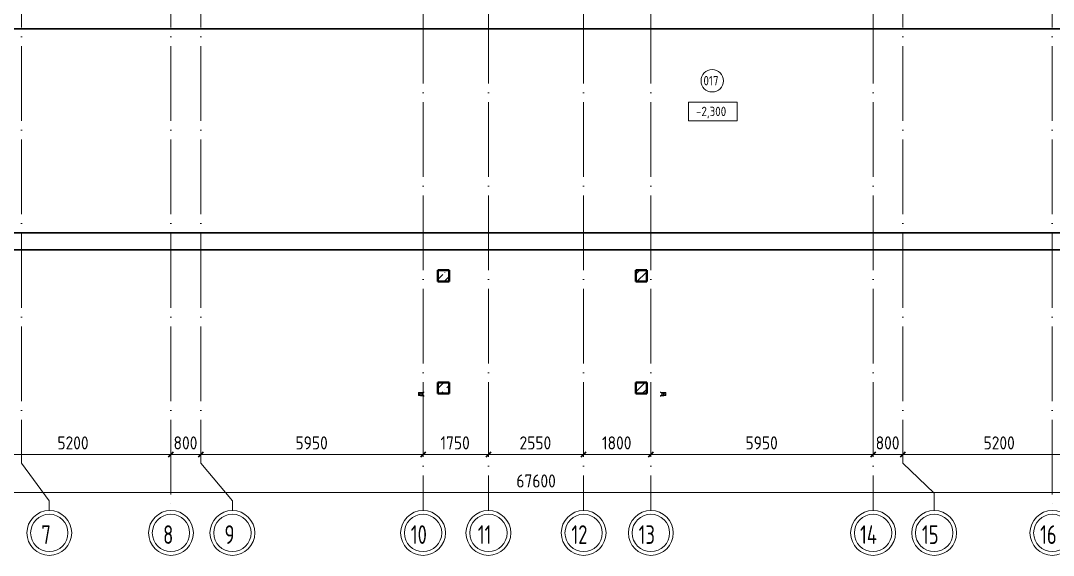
# Model space of a CAD drawing. Header units: millimetres. Extents: x -1073752 to 1436911, y -1379358 to 94781.
# Drawn here: x -1039859 to -1012206, y -822041 to -807727 of the extents above; entities that cross this region are included whole.
import ezdxf

# ---------------------------------------------------------------- set-up
doc = ezdxf.new("R2010")
doc.units = ezdxf.units.MM
doc.linetypes.add('ADSK_Линия сетки', pattern=[25, 20, -2.5, 0, -2.5])
for name, color, linetype, lineweight in [('Аннотация', 7, 'Continuous', 18), ('лс', 5, 'Continuous', 30), ('Марки помещений', 7, 'Continuous', 20), ('Несущие колонны', 7, 'Continuous', 18), ('Обобщенные модели', 252, 'Continuous', 18), ('Оси', 252, 'Continuous', 9), ('Отметки', 7, 'Continuous', 9), ('Размеры', 250, 'Continuous', 9), ('Стены наружные', 7, 'Continuous', 18)]:
    doc.layers.add(name, color=color, linetype=linetype, lineweight=lineweight)
doc.styles.add('GOST Common', font='', dxfattribs={"width": 0.9, "height": 500})
doc.styles.add('GOST Common_1', font='', dxfattribs={"width": 0.9, "height": 350})
doc.styles.add('GOST Common_2', font='', dxfattribs={"width": 0.9, "height": 250})
doc.styles.get('GOST Common').set_extended_font_data('GOST 2.304 type A')
doc.styles.get('GOST Common_1').set_extended_font_data('GOST Common')
doc.styles.get('GOST Common_2').set_extended_font_data('GOST type B')

# ---------------------------------------------------------------- blocks, each defined once
blk = doc.blocks.new('подвал')
at = {"layer": 'Несущие колонны', "lineweight": 9, "true_color": 0x636466}
h = blk.add_hatch(dxfattribs=at)
h.set_pattern_fill('FP_14', color=251, angle=180, style=0, pattern_type=2)
h.set_pattern_definition([(45, (-204730.97, -798.36), (-224.5064, 224.5064), []), (45, (-204506.47, -798.36), (-224.5064, 224.5064), [396.875, -79.375, 3.353, -76.022])])
h.paths.add_polyline_path([(-206622, -22338), (-206622, -22038), (-206922, -22038), (-206922, -22338)])
h = blk.add_hatch(dxfattribs=at)
h.set_pattern_fill('FP_4', color=251, style=0, pattern_type=2)
h.set_pattern_definition([(45, (-204730.97, -798.36), (-224.5064, 224.5064), []), (45, (-204506.47, -798.36), (-224.5064, 224.5064), [396.875, -79.375, 3.353, -76.022])])
h.paths.add_polyline_path([(-201322, -22338), (-201322, -22038), (-201622, -22038), (-201622, -22338)])
h = blk.add_hatch(dxfattribs=at)
h.set_pattern_fill('FP_16', color=251, angle=180, style=0, pattern_type=2)
h.set_pattern_definition([(45, (-204730.97, -798.36), (-224.5064, 224.5064), []), (45, (-204506.47, -798.36), (-224.5064, 224.5064), [396.875, -79.375, 3.353, -76.022])])
h.paths.add_polyline_path([(-206622, -25338), (-206622, -25038), (-206922, -25038), (-206922, -25338)])
h = blk.add_hatch(dxfattribs=at)
h.set_pattern_fill('FP_15', color=251, style=0, pattern_type=2)
h.set_pattern_definition([(45, (-204730.97, -798.36), (-224.5064, 224.5064), []), (45, (-204506.47, -798.36), (-224.5064, 224.5064), [396.875, -79.375, 3.353, -76.022])])
h.paths.add_polyline_path([(-201322, -25338), (-201322, -25038), (-201622, -25038), (-201622, -25338)])
at = {"layer": 'Аннотация', "color": 251, "lineweight": 20, "true_color": 0x636466}
for p, q in [((-200209, -18035), (-200209, -17535)), ((-200209, -17535), (-198909, -17535)), ((-198909, -17535), (-198909, -18035)), ((-198909, -18035), (-200209, -18035))]:
    blk.add_line(p, q, dxfattribs=at)
at = {"layer": 'Марки помещений', "color": 251, "true_color": 0x636466}
blk.add_circle((-199574, -16964), 300, dxfattribs=at)
at = {"layer": 'Несущие колонны', "color": 251, "lineweight": 40, "true_color": 0x636466}
for p, q in [((-206922, -22038), (-206922, -22338)), ((-206622, -22038), (-206922, -22038)), ((-206922, -22338), (-206922, -22038)), ((-206922, -22038), (-206622, -22038)), ((-206622, -22338), (-206622, -22038)), ((-206622, -22038), (-206622, -22338)), ((-201622, -22338), (-201622, -22038)), ((-201622, -22038), (-201322, -22038)), ((-201322, -22038), (-201622, -22038)), ((-201622, -22038), (-201622, -22338)), ((-201322, -22038), (-201322, -22338)), ((-201322, -22338), (-201322, -22038)), ((-206922, -22338), (-206622, -22338)), ((-206622, -22338), (-206922, -22338)), ((-201322, -22338), (-201622, -22338)), ((-201622, -22338), (-201322, -22338)), ((-206922, -25038), (-206922, -25338)), ((-206622, -25038), (-206922, -25038)), ((-206922, -25338), (-206922, -25038)), ((-206922, -25038), (-206622, -25038)), ((-206622, -25338), (-206622, -25038)), ((-206622, -25038), (-206622, -25338)), ((-201622, -25338), (-201622, -25038)), ((-201622, -25038), (-201322, -25038)), ((-201322, -25038), (-201622, -25038)), ((-201622, -25038), (-201622, -25338)), ((-201322, -25038), (-201322, -25338)), ((-201322, -25338), (-201322, -25038)), ((-206922, -25338), (-206622, -25338)), ((-206622, -25338), (-206922, -25338)), ((-201322, -25338), (-201622, -25338)), ((-201622, -25338), (-201322, -25338))]:
    blk.add_line(p, q, dxfattribs=at)
at = {"layer": 'Обобщенные модели', "color": 251, "true_color": 0x636466}
for p, q in [((-207387, -25310), (-207435, -25310)), ((-207435, -25393), (-207387, -25393)), ((-207374, -25313), (-207374, -25390)), ((-207374, -25313), (-207374, -25390)), ((-207299, -25308), (-207371, -25308)), ((-207371, -25395), (-207299, -25395)), ((-207336, -25330), (-207334, -25330)), ((-207334, -25374), (-207336, -25374)), ((-207327, -25326), (-207313, -25310)), ((-207314, -25393), (-207327, -25377)), ((-207296, -25393), (-207314, -25393)), ((-207313, -25310), (-207296, -25310)), ((-207296, -25291), (-207299, -25291)), ((-207299, -25291), (-207299, -25308)), ((-207299, -25395), (-207299, -25413)), ((-207299, -25413), (-207296, -25413)), ((-207296, -25310), (-207296, -25291)), ((-207296, -25413), (-207296, -25393)), ((-200955, -25291), (-200958, -25291)), ((-200958, -25291), (-200958, -25310)), ((-200958, -25310), (-200940, -25310)), ((-200940, -25393), (-200958, -25393)), ((-200958, -25393), (-200958, -25413)), ((-200958, -25413), (-200955, -25413)), ((-200955, -25308), (-200955, -25291)), ((-200883, -25308), (-200955, -25308)), ((-200955, -25413), (-200955, -25395)), ((-200955, -25395), (-200883, -25395)), ((-200940, -25310), (-200927, -25326)), ((-200927, -25377), (-200940, -25393)), ((-200920, -25330), (-200918, -25330)), ((-200918, -25374), (-200920, -25374)), ((-200880, -25313), (-200880, -25390)), ((-200880, -25390), (-200880, -25313)), ((-200819, -25310), (-200867, -25310)), ((-200867, -25393), (-200819, -25393))]:
    blk.add_line(p, q, dxfattribs=at)
at = {"layer": 'Обобщенные модели', "color": 251, "true_color": 0x636466, "flags": 128}
for points in [[(-207435, -25310), (-207435, -25312), (-207435, -25315), (-207435, -25321), (-207435, -25328), (-207435, -25337), (-207435, -25347), (-207435, -25357), (-207435, -25366), (-207435, -25375), (-207435, -25382), (-207435, -25388), (-207435, -25392), (-207435, -25393)], [(-200819, -25393), (-200819, -25392), (-200819, -25388), (-200819, -25382), (-200819, -25375), (-200819, -25366), (-200819, -25357), (-200819, -25347), (-200819, -25337), (-200819, -25328), (-200819, -25321), (-200819, -25315), (-200819, -25312), (-200819, -25310)]]:
    blk.add_lwpolyline(points, dxfattribs=at)
at = {"layer": 'Обобщенные модели', "color": 251, "true_color": 0x636466}
for centre, radius, start, end in [((-207374, -25352), 43.6, 0, 180), ((-207374, -25352), 43.6, 180, 0), ((-207374, -25352), 41.1, 90, 270), ((-207374, -25352), 38.8, 90, 270), ((-207374, -25352), 41.1, 270, 90), ((-207374, -25352), 38.8, 270, 90), ((-207334, -25320), 10, 270, 320), ((-207334, -25320), 10, 270, 307.5), ((-207334, -25384), 10, 40, 90), ((-207334, -25384), 10, 52.5, 90), ((-200920, -25320), 10, 220, 270), ((-200920, -25384), 10, 90, 140), ((-200920, -25320), 10, 232.5, 270), ((-200920, -25384), 10, 90, 127.5), ((-200880, -25352), 43.6, 0, 180), ((-200880, -25352), 43.6, 180, 0), ((-200880, -25352), 41.1, 90, 270), ((-200880, -25352), 38.8, 90, 270), ((-200880, -25352), 41.1, 270, 90), ((-200880, -25352), 38.8, 270, 90)]:
    blk.add_arc(centre, radius, start, end, dxfattribs=at)
at = {"layer": 'Оси', "color": 251, "linetype": 'ADSK_Линия сетки', "ltscale": 100, "true_color": 0x636466}
for p, q in [((-207317, 29968), (-207317, -28468)), ((-205567, 29968), (-205567, -28468)), ((-203017, 29968), (-203017, -28468)), ((-201217, 29968), (-201217, -28468)), ((-195267, 29968), (-195267, -28468)), ((-218067, -3538), (-218067, -27198)), ((-214067, -3538), (-214067, -28468)), ((-213267, -3538), (-213267, -27198)), ((-194467, -3538), (-194467, -27198)), ((-190467, -3538), (-190467, -28468)), ((-168200, -21038), (-244528, -21038))]:
    blk.add_line(p, q, dxfattribs=at)
at = {"layer": 'Оси', "color": 251, "ltscale": 100, "true_color": 0x636466}
for p, q in [((-218067, -27198), (-217325, -28212)), ((-213267, -27198), (-212422, -28212)), ((-194467, -27198), (-193630, -28004)), ((-193630, -28004), (-193630, -28468)), ((-217325, -28212), (-217325, -28468)), ((-212422, -28212), (-212422, -28468))]:
    blk.add_line(p, q, dxfattribs=at)
at = {"layer": 'Оси', "color": 251, "lineweight": 20, "true_color": 0x636466}
for centre, radius, start, end in [((-217325, -29068), 600, 0, 180), ((-214067, -29068), 600, 0, 180), ((-212422, -29068), 600, 0, 180), ((-207317, -29068), 600, 0, 180), ((-205567, -29068), 600, 0, 180), ((-203017, -29068), 600, 0, 180), ((-201217, -29068), 600, 0, 180), ((-195267, -29068), 600, 0, 180), ((-193630, -29068), 600, 0, 180), ((-190467, -29068), 600, 0, 180), ((-217325, -29068), 500, 0, 180), ((-214067, -29068), 500, 0, 180), ((-212422, -29068), 500, 0, 180), ((-207317, -29068), 500, 0, 180), ((-205567, -29068), 500, 0, 180), ((-203017, -29068), 500, 0, 180), ((-201217, -29068), 500, 0, 180), ((-195267, -29068), 500, 0, 180), ((-193630, -29068), 500, 0, 180), ((-190467, -29068), 500, 0, 180), ((-217325, -29068), 600, 180, 0), ((-217325, -29068), 500, 180, 0), ((-214067, -29068), 600, 180, 0), ((-214067, -29068), 500, 180, 0), ((-212422, -29068), 600, 180, 0), ((-212422, -29068), 500, 180, 0), ((-207317, -29068), 600, 180, 0), ((-207317, -29068), 500, 180, 0), ((-205567, -29068), 600, 180, 0), ((-205567, -29068), 500, 180, 0), ((-203017, -29068), 600, 180, 0), ((-203017, -29068), 500, 180, 0), ((-201217, -29068), 600, 180, 0), ((-201217, -29068), 500, 180, 0), ((-195267, -29068), 600, 180, 0), ((-195267, -29068), 500, 180, 0), ((-193630, -29068), 600, 180, 0), ((-193630, -29068), 500, 180, 0), ((-190467, -29068), 600, 180, 0), ((-190467, -29068), 500, 180, 0)]:
    blk.add_arc(centre, radius, start, end, dxfattribs=at)
at = {"layer": 'Размеры', "color": 251, "lineweight": 20, "true_color": 0x636466}
for p, q in [((-214067, -26971), (-214067, -26821)), ((-214067, -26971), (-214067, -26821)), ((-213267, -26971), (-213267, -26821)), ((-213267, -26971), (-213267, -26821)), ((-207317, -26971), (-207317, -26821)), ((-207317, -26971), (-207317, -26821)), ((-205567, -26971), (-205567, -26821)), ((-205567, -26971), (-205567, -26821)), ((-203017, -26971), (-203017, -26821)), ((-203017, -26971), (-203017, -26821)), ((-201217, -26971), (-201217, -26821)), ((-201217, -26971), (-201217, -26821)), ((-195267, -26971), (-195267, -26821)), ((-195267, -26971), (-195267, -26821)), ((-194467, -26971), (-194467, -26821)), ((-194467, -26971), (-194467, -26821)), ((-219267, -26971), (-214067, -26971)), ((-214067, -26971), (-214067, -27021)), ((-214067, -26971), (-213267, -26971)), ((-214067, -26971), (-214067, -27021)), ((-213267, -26971), (-213267, -27021)), ((-213267, -26971), (-207317, -26971)), ((-213267, -26971), (-213267, -27021)), ((-207317, -26971), (-207317, -27021)), ((-207317, -26971), (-205567, -26971)), ((-207317, -26971), (-207317, -27021)), ((-205567, -26971), (-205567, -27021)), ((-205567, -26971), (-203017, -26971)), ((-205567, -26971), (-205567, -27021)), ((-203017, -26971), (-203017, -27021)), ((-203017, -26971), (-201217, -26971)), ((-203017, -26971), (-203017, -27021)), ((-201217, -26971), (-201217, -27021)), ((-201217, -26971), (-195267, -26971)), ((-201217, -26971), (-201217, -27021)), ((-195267, -26971), (-195267, -27021)), ((-195267, -26971), (-194467, -26971)), ((-195267, -26971), (-195267, -27021)), ((-194467, -26971), (-194467, -27021)), ((-194467, -26971), (-189267, -26971)), ((-194467, -26971), (-194467, -27021)), ((-238217, -27989), (-170317, -27989))]:
    blk.add_line(p, q, dxfattribs=at)
at = {"layer": 'Размеры', "color": 251, "lineweight": 40, "true_color": 0x636466}
for p, q in [((-214067, -26971), (-214138, -27041)), ((-214067, -26971), (-214138, -27041)), ((-214067, -26971), (-213996, -26900)), ((-214067, -26971), (-213996, -26900)), ((-213267, -26971), (-213338, -27041)), ((-213267, -26971), (-213338, -27041)), ((-213267, -26971), (-213196, -26900)), ((-213267, -26971), (-213196, -26900)), ((-207317, -26971), (-207388, -27041)), ((-207317, -26971), (-207388, -27041)), ((-207317, -26971), (-207246, -26900)), ((-207317, -26971), (-207246, -26900)), ((-205567, -26971), (-205638, -27041)), ((-205567, -26971), (-205638, -27041)), ((-205567, -26971), (-205496, -26900)), ((-205567, -26971), (-205496, -26900)), ((-203017, -26971), (-203088, -27041)), ((-203017, -26971), (-203088, -27041)), ((-203017, -26971), (-202946, -26900)), ((-203017, -26971), (-202946, -26900)), ((-201217, -26971), (-201288, -27041)), ((-201217, -26971), (-201288, -27041)), ((-201217, -26971), (-201146, -26900)), ((-201217, -26971), (-201146, -26900)), ((-195267, -26971), (-195338, -27041)), ((-195267, -26971), (-195338, -27041)), ((-195267, -26971), (-195196, -26900)), ((-195267, -26971), (-195196, -26900)), ((-194467, -26971), (-194538, -27041)), ((-194467, -26971), (-194538, -27041)), ((-194467, -26971), (-194396, -26900)), ((-194467, -26971), (-194396, -26900))]:
    blk.add_line(p, q, dxfattribs=at)
at = {"layer": 'Стены наружные', "color": 251, "lineweight": 30, "true_color": 0x636466}
for p, q in [((-187662, -21038), (-228967, -21038)), ((-238517, -21488), (-170017, -21488))]:
    blk.add_line(p, q, dxfattribs=at)
at = {"layer": 'Марки помещений', "color": 251, "true_color": 0x636466, "style": 'GOST Common_2', "width": 0.9}
blk.add_text('017', height=250, dxfattribs=at).set_placement((-199809, -17086))
at = {"layer": 'Оси', "color": 251, "true_color": 0x636466, "style": 'GOST Common', "width": 0.9}
for s, p in [('7', (-217538, -29363)), ('8', (-214278, -29363)), ('9', (-212633, -29363)), ('10', (-207644, -29363)), ('11', (-205850, -29363)), ('12', (-203344, -29363)), ('13', (-201544, -29363)), ('14', (-195615, -29363)), ('15', (-193958, -29363)), ('16', (-190794, -29363))]:
    blk.add_text(s, height=500, dxfattribs=at).set_placement(p)
at = {"layer": 'Отметки', "color": 251, "true_color": 0x636466, "style": 'GOST Common_2', "width": 0.9}
blk.add_text('-2,300', height=250, dxfattribs=at).set_placement((-200010, -17909))
at = {"layer": 'Размеры', "color": 251, "lineweight": 20, "true_color": 0x636466, "char_height": 350, "attachment_point": 1, "line_spacing_factor": 1.022761, "style": 'GOST Common_1'}
for s, insert, width in [('5200', (-217108, -26483), 1059.58), ('800', (-213998, -26483), 794.69), ('5950', (-210733, -26483), 1059.58), ('1750', (-206851, -26483), 980.83), ('2550', (-204733, -26483), 1059.58), ('1800', (-202526, -26483), 980.83), ('5950', (-198683, -26483), 1059.58), ('800', (-195198, -26483), 794.69), ('5200', (-192308, -26483), 1059.58), ('67600', (-204819, -27502), 1324.48)]:
    blk.add_mtext(s, dxfattribs=dict(at, insert=insert, width=width))

msp = doc.modelspace()

# ---------------------------------------------------------------- linework, layer by layer
at = {"layer": 'лс'}
msp.add_lwpolyline([(-1011033.8, -807944), (-1043711.6, -807944), (-1043711.6, -809284.6)], dxfattribs=at)

# ---------------------------------------------------------------- block references
msp.add_blockref('подвал', (-821766.8, -792372.8))

doc.saveas('drawing.dxf')
